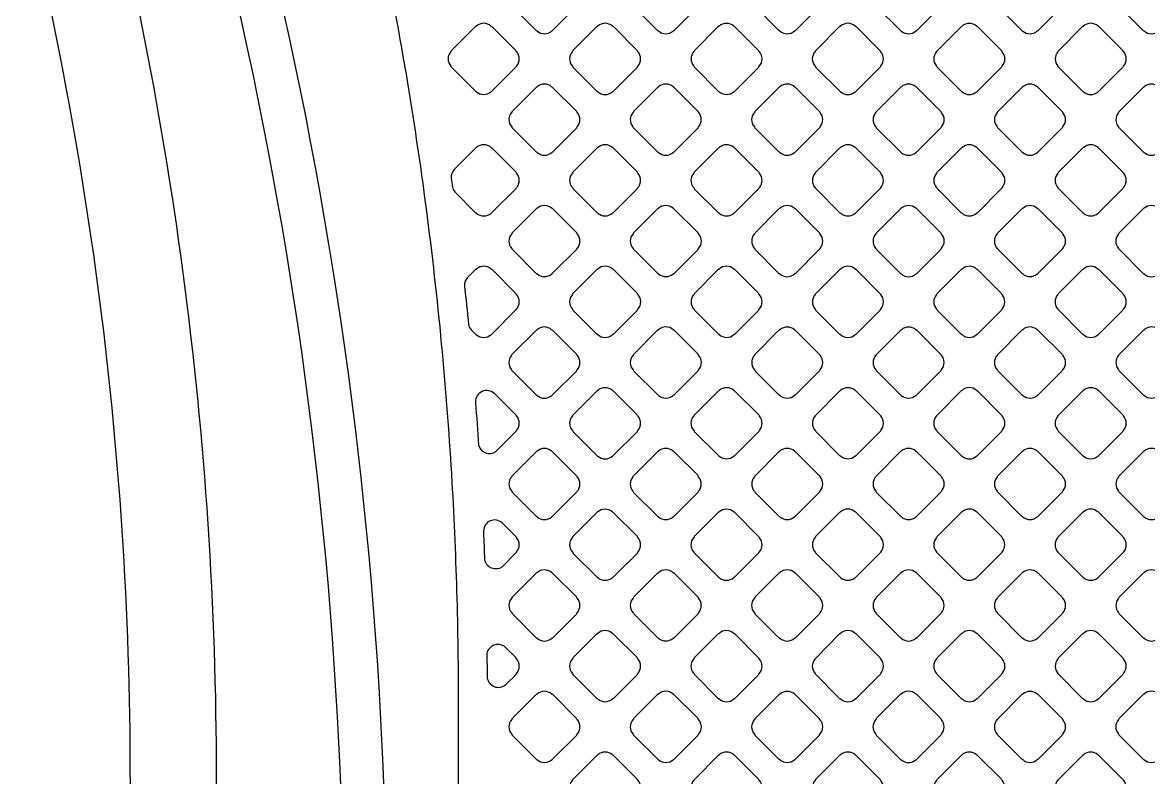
# Model space of a CAD drawing. Extents: x 3811 to 4077, y -444 to -307.
# Drawn here: x 4003.385 to 4005.384, y -389.148 to -387.808 of the extents above; entities that cross this region are included whole.
import ezdxf

# ---------------------------------------------------------------- set-up
doc = ezdxf.new("R2010")
doc.units = 0
doc.layers.add('gbr-dxf', color=7, linetype='Continuous')

msp = doc.modelspace()

# ---------------------------------------------------------------- linework, layer by layer
at = {"layer": 'gbr-dxf', "linetype": 'Continuous'}
for points in [[(4001.8473, -384.0947, -0.195845), (4004.0322, -389.4549, -0.014149), (4004.0323, -389.4568), (4004.0323, -391.139, -0.025288), (4004.0322, -391.1427, 0.157439), (4004.4405, -392.4026, 0.219385), (4004.626, -392.4882, -0.014355), (4004.628, -392.4882, -0.010806), (4004.6366, -392.488, -0.414223), (4004.8398, -392.6912, -0.414223), (4004.6366, -392.8944, -0.414223), (4004.4334, -392.6912, -0.043561), (4004.4364, -392.6561, -0.012185), (4004.4367, -392.6545, 0.044234), (4004.4407, -392.6116, -0.010298), (4004.4407, -392.6104, 0.140494), (4004.4036, -392.4811, -0.004442), (4004.3804, -392.4497), (4004.3802, -392.4494, -0.158008), (4003.956, -391.1404, -0.014071), (4003.9561, -391.1385), (4003.9561, -389.4588, -0.014135), (4003.956, -389.4568, 0.196009), (4001.7909, -384.146, -0.019381)], [(4001.604, -384.2353, -0.122231), (4003.4928, -387.3711, -0.016533), (4003.4942, -387.3757, -0.065936), (4003.7292, -389.1449, -0.007748), (4003.7293, -389.1469), (4003.7293, -394.0994, -0.009724), (4003.7292, -394.1021, 0.160485), (4003.948, -394.7611, 0.174527), (4004.1507, -394.8516, -0.014827), (4004.1551, -394.852, -0.386382), (4004.3388, -395.0543, -0.414223), (4004.1356, -395.2575, -0.395614), (4003.9328, -395.0673, 0.115459), (4003.8849, -394.9258, -0.01735), (4003.83, -394.8578), (4003.8299, -394.8576, -0.1621), (4003.5768, -394.1015, -0.007849), (4003.5768, -394.0995, -0.011836), (4003.5769, -394.0961), (4003.5769, -389.1489, -0.007677), (4003.5768, -389.1469, 0.065927), (4003.3476, -387.4176, 0.12221), (4001.4979, -384.3448, -0.008815)], [(4004.1595, -389.2533), (4004.1595, -389.0142, -0.013354), (4004.1595, -389.0131, -0.02048), (4004.1595, -389.0112, 0.015383), (4004.1467, -388.5977, -0.02809), (4004.1465, -388.595, 0.008636), (4004.1281, -388.3636), (4004.1281, -388.363, 0.017931), (4004.0643, -387.8851, -0.02206), (4004.0639, -387.883, 0.013535), (4003.9931, -387.526)]]:
    msp.add_lwpolyline(points, format="xyb", dxfattribs=at)
for points in [[(4004.2537, -387.7778, -0.104392), (4004.2547, -387.7796), (4004.2972, -387.822, -0.100151), (4004.2989, -387.8231, 0.37981), (4004.3249, -387.8231, -0.095956), (4004.3265, -387.8221), (4004.3691, -387.7795, -0.096332), (4004.3701, -387.7778, 0.379511), (4004.3701, -387.7519, -0.092052), (4004.3692, -387.7503), (4004.3264, -387.7076, -0.095759), (4004.3248, -387.7066, 0.379206), (4004.2989, -387.7066, -0.096458), (4004.2972, -387.7076), (4004.2547, -387.7501, -0.096627), (4004.2537, -387.7518, 0.379731)], [(4004.4693, -387.7519, 0.37915), (4004.4693, -387.7778, -0.103926), (4004.4703, -387.7796), (4004.5128, -387.8221, -0.099605), (4004.5145, -387.8231, 0.378307), (4004.5404, -387.8231, -0.095383), (4004.5421, -387.8221), (4004.5846, -387.7795, -0.095895), (4004.5856, -387.7779, 0.378971), (4004.5856, -387.752, -0.107954), (4004.5846, -387.7501), (4004.5421, -387.7076, -0.096212), (4004.5404, -387.7067, 0.379456), (4004.5145, -387.7066, -0.096614), (4004.5128, -387.7076), (4004.4702, -387.7502, -0.096539)], [(4004.6847, -387.752, 0.379062), (4004.6847, -387.7779, -0.083636), (4004.6856, -387.7793), (4004.7284, -387.8221, -0.096558), (4004.73, -387.823, 0.379639), (4004.756, -387.823, -0.095956), (4004.7576, -387.8221), (4004.8002, -387.7795, -0.096332), (4004.8012, -387.7778, 0.379511), (4004.8012, -387.7519, -0.096462), (4004.8002, -387.7502), (4004.7577, -387.7077, -0.100694), (4004.7559, -387.7067, 0.378441), (4004.73, -387.7067, -0.095383), (4004.7284, -387.7076), (4004.6857, -387.7503, -0.095895)], [(4004.9002, -387.7519, 0.378406), (4004.9003, -387.7778, -0.09148), (4004.9012, -387.7794), (4004.9441, -387.8223, -0.087057), (4004.9456, -387.8232, 0.379163), (4004.9715, -387.8231, -0.095956), (4004.9731, -387.8222), (4005.0158, -387.7795, -0.096332), (4005.0167, -387.7779, 0.379308), (4005.0168, -387.7519, -0.087881), (4005.0159, -387.7505), (4004.973, -387.7076, -0.092456), (4004.9714, -387.7067, 0.379083), (4004.9455, -387.7067, -0.09601), (4004.9439, -387.7076), (4004.9012, -387.7503, -0.096099)], [(4005.1159, -387.7779, -0.103582), (4005.1169, -387.7797), (4005.1594, -387.8222, -0.100217), (4005.1611, -387.8232, 0.378417), (4005.187, -387.8231, -0.096261), (4005.1887, -387.8222), (4005.2314, -387.7795, -0.095394), (4005.2323, -387.7779, 0.379029), (4005.2323, -387.7519, -0.092418), (4005.2313, -387.7503), (4005.1887, -387.7077, -0.096857), (4005.1871, -387.7067, 0.379731), (4005.1611, -387.7067, -0.096458), (4005.1594, -387.7077), (4005.1169, -387.7503, -0.096627), (4005.1159, -387.7519, 0.379471)], [(4005.3314, -387.752, 0.378563), (4005.3314, -387.7779, -0.099971), (4005.3324, -387.7796), (4005.375, -387.8221, -0.096328), (4005.3766, -387.8231, 0.379422), (4005.4026, -387.8231, -0.096625), (4005.4042, -387.8221), (4005.4468, -387.7795, -0.096111), (4005.4478, -387.7779, 0.37975), (4005.4478, -387.7519, -0.096766), (4005.4468, -387.7503), (4005.4043, -387.7077, -0.10077), (4005.4026, -387.7067, 0.379005), (4005.3766, -387.7067, -0.096507), (4005.375, -387.7077), (4005.3324, -387.7503, -0.096206)], [(4004.1459, -387.8855, -0.091581), (4004.1469, -387.8871), (4004.1897, -387.9299, -0.086954), (4004.1912, -387.9308, 0.379169), (4004.2171, -387.9308, -0.095956), (4004.2188, -387.9298), (4004.2614, -387.8872, -0.096332), (4004.2624, -387.8856, 0.37981), (4004.2624, -387.8596, -0.087784), (4004.2615, -387.8581), (4004.2186, -387.8153, -0.092233), (4004.2171, -387.8144, 0.379731), (4004.1911, -387.8144, -0.096458), (4004.1895, -387.8154), (4004.1469, -387.8579, -0.096627), (4004.1459, -387.8595, 0.379523)], [(4004.3615, -387.8596, 0.379249), (4004.3615, -387.8856, -0.104392), (4004.3625, -387.8874), (4004.405, -387.9299, -0.09979), (4004.4067, -387.9309, 0.37896), (4004.4327, -387.9309, -0.094875), (4004.4343, -387.9299), (4004.477, -387.8872, -0.095895), (4004.4779, -387.8856, 0.378599), (4004.4779, -387.8597, -0.091842), (4004.477, -387.8581), (4004.4343, -387.8154, -0.096405), (4004.4326, -387.8144, 0.378884), (4004.4067, -387.8144, -0.096614), (4004.4051, -387.8154), (4004.3625, -387.858, -0.096195)], [(4004.5771, -387.8855, -0.107409), (4004.5781, -387.8874), (4004.6205, -387.9298, -0.103473), (4004.6223, -387.9308, 0.378847), (4004.6482, -387.9308, -0.096117), (4004.6498, -387.9298), (4004.6924, -387.8872, -0.095895), (4004.6934, -387.8856, 0.379201), (4004.6934, -387.8597, -0.104392), (4004.6923, -387.8579), (4004.65, -387.8156, -0.107961), (4004.6482, -387.8145, 0.378966), (4004.6222, -387.8145, -0.096238), (4004.6206, -387.8154), (4004.5781, -387.858, -0.096195), (4004.5771, -387.8596, 0.378648)], [(4004.7925, -387.8597, 0.379249), (4004.7925, -387.8857, -0.083328), (4004.7934, -387.8871), (4004.8362, -387.9299, -0.096332), (4004.8378, -387.9309, 0.379423), (4004.8638, -387.9309, -0.095866), (4004.8654, -387.9299), (4004.908, -387.8873, -0.096099), (4004.909, -387.8856, 0.378309), (4004.909, -387.8597, -0.096618), (4004.908, -387.8581), (4004.8654, -387.8154, -0.09997), (4004.8637, -387.8144, 0.378901), (4004.8377, -387.8144, -0.096614), (4004.8361, -387.8154), (4004.7934, -387.8581, -0.096195)], [(4005.0081, -387.8856, -0.095378), (4005.0091, -387.8873), (4005.0518, -387.93, -0.091498), (4005.0533, -387.9309, 0.379038), (4005.0792, -387.9309, -0.095778), (4005.0809, -387.9299), (4005.1235, -387.8873, -0.095394), (4005.1245, -387.8857, 0.379029), (4005.1244, -387.8598, -0.100585), (4005.1234, -387.858), (4005.0808, -387.8154, -0.088202), (4005.0793, -387.8145, 0.379762), (4005.0533, -387.8145, -0.096225), (4005.0517, -387.8155), (4005.0091, -387.8581, -0.096527), (4005.0081, -387.8597, 0.378885)], [(4005.2236, -387.8598, 0.378755), (4005.2236, -387.8857, -0.092162), (4005.2245, -387.8873), (4005.2671, -387.9298, -0.103923), (4005.2689, -387.9309, 0.379201), (4005.2948, -387.9309, -0.096625), (4005.2965, -387.9299), (4005.3391, -387.8873, -0.096111), (4005.3401, -387.8856, 0.379451), (4005.3401, -387.8597, -0.087916), (4005.3392, -387.8582), (4005.2964, -387.8154, -0.091508), (4005.2948, -387.8144, 0.378391), (4005.2689, -387.8144, -0.096462), (4005.2673, -387.8154), (4005.2245, -387.8582, -0.096301)], [(4004.2538, -387.9933, -0.09966), (4004.2548, -387.995), (4004.2974, -388.0376, -0.096036), (4004.2991, -388.0386, 0.378436), (4004.325, -388.0386, -0.095424), (4004.3266, -388.0376), (4004.3692, -387.995, -0.095796), (4004.3701, -387.9934, 0.378516), (4004.3702, -387.9675, -0.095883), (4004.3692, -387.9659), (4004.3265, -387.9232, -0.099849), (4004.3248, -387.9222, 0.379415), (4004.2989, -387.9222, -0.096766), (4004.2972, -387.9232), (4004.2548, -387.9657, -0.096527), (4004.2538, -387.9673, 0.378789)], [(4004.4692, -387.9934, -0.100003), (4004.4702, -387.9951), (4004.5128, -388.0376, -0.096539), (4004.5144, -388.0386, 0.379033), (4004.5404, -388.0386, -0.09601), (4004.542, -388.0376), (4004.5847, -387.995, -0.095997), (4004.5856, -387.9933, 0.378309), (4004.5856, -387.9674, -0.09601), (4004.5847, -387.9658), (4004.5419, -387.923, -0.082256), (4004.5405, -387.9221, 0.378398), (4004.5146, -387.9221, -0.095883), (4004.5129, -387.9231), (4004.4702, -387.9658, -0.095895), (4004.4693, -387.9675, 0.378576)], [(4004.6847, -387.9675, 0.378406), (4004.6847, -387.9934, -0.095383), (4004.6857, -387.995), (4004.7283, -388.0376, -0.107104), (4004.7301, -388.0386, 0.37857), (4004.756, -388.0386, -0.09601), (4004.7577, -388.0376), (4004.8002, -387.9951, -0.096328), (4004.8012, -387.9934, 0.379422), (4004.8012, -387.9675, -0.10047), (4004.8002, -387.9657), (4004.7577, -387.9233, -0.10399), (4004.7559, -387.9222, 0.379471), (4004.73, -387.9222, -0.09601), (4004.7283, -387.9232), (4004.6857, -387.9658, -0.096099)], [(4004.9003, -387.9934, -0.087715), (4004.9012, -387.9949), (4004.9441, -388.0378, -0.083373), (4004.9455, -388.0387, 0.378417), (4004.9714, -388.0387, -0.096261), (4004.9731, -388.0377), (4005.0158, -387.995, -0.095602), (4005.0168, -387.9934, 0.37874), (4005.0168, -387.9675, -0.092682), (4005.0158, -387.9659), (4004.9732, -387.9232, -0.09682), (4004.9715, -387.9222, 0.379206), (4004.9456, -387.9222, -0.096458), (4004.9439, -387.9232), (4004.9013, -387.9658, -0.096423), (4004.9003, -387.9675, 0.379471)], [(4005.3314, -387.9935, -0.096625), (4005.3323, -387.9951), (4005.3749, -388.0377, -0.092233), (4005.3765, -388.0386, 0.37981), (4005.4024, -388.0386, -0.095956), (4005.4041, -388.0376), (4005.4468, -387.9949, -0.096332), (4005.4478, -387.9933, 0.37981), (4005.4478, -387.9673, -0.083317), (4005.4469, -387.9659), (4005.4041, -387.9231, -0.088202), (4005.4026, -387.9222, 0.379731), (4005.3767, -387.9222, -0.096458), (4005.375, -387.9232), (4005.3323, -387.9658, -0.096627), (4005.3314, -387.9675, 0.379731)], [(4005.1158, -387.9934, -0.087155), (4005.1167, -387.9949), (4005.1594, -388.0376, -0.099284), (4005.1611, -388.0386, 0.379169), (4005.1871, -388.0386, -0.095956), (4005.1887, -388.0376), (4005.2313, -387.9951, -0.096111), (4005.2322, -387.9934, 0.37975), (4005.2322, -387.9675, -0.09253), (4005.2313, -387.9659), (4005.1886, -387.9233, -0.096527), (4005.187, -387.9223, 0.379029), (4005.1611, -387.9223, -0.096117), (4005.1594, -387.9232), (4005.1168, -387.9659, -0.095895), (4005.1158, -387.9675, 0.378777)], [(4004.1464, -388.0844, -0.000729), (4004.1485, -388.0996, 0.13004), (4004.153, -388.1088), (4004.1897, -388.1455, -0.092398), (4004.1912, -388.1464, 0.37916), (4004.2172, -388.1464, -0.095612), (4004.2188, -388.1454), (4004.2615, -388.1028, -0.095759), (4004.2624, -388.1011, 0.378598), (4004.2625, -388.0752, -0.100188), (4004.2615, -388.0735), (4004.2189, -388.0309, -0.104123), (4004.2171, -388.0299, 0.379206), (4004.1912, -388.0299, -0.096458), (4004.1895, -388.0309), (4004.1517, -388.0688, 0.216117)], [(4004.3616, -388.1011, -0.100093), (4004.3626, -388.1028), (4004.4051, -388.1453, -0.095997), (4004.4068, -388.1463, 0.37857), (4004.4327, -388.1463, -0.09601), (4004.4343, -388.1453), (4004.4769, -388.1028, -0.096092), (4004.4778, -388.1011, 0.379351), (4004.4778, -388.0752, -0.096225), (4004.4769, -388.0735), (4004.4344, -388.031, -0.100401), (4004.4326, -388.03, 0.379088), (4004.4067, -388.03, -0.096367), (4004.4051, -388.031), (4004.3626, -388.0735, -0.096195), (4004.3616, -388.0752, 0.378799)], [(4004.577, -388.0752, 0.378939), (4004.577, -388.1011, -0.103999), (4004.578, -388.1029), (4004.6206, -388.1454, -0.100215), (4004.6223, -388.1464, 0.379201), (4004.6482, -388.1464, -0.095956), (4004.6499, -388.1454), (4004.6925, -388.1028, -0.096332), (4004.6935, -388.1012, 0.379511), (4004.6935, -388.0752, -0.092052), (4004.6925, -388.0737), (4004.6498, -388.0309, -0.096405), (4004.6481, -388.0299, 0.378884), (4004.6222, -388.03, -0.096614), (4004.6206, -388.0309), (4004.578, -388.0735, -0.096539)], [(4004.7926, -388.1012, -0.095649), (4004.7935, -388.1028), (4004.836, -388.1453, -0.107649), (4004.8379, -388.1464, 0.378369), (4004.8638, -388.1464, -0.095528), (4004.8654, -388.1454), (4004.908, -388.1028, -0.095296), (4004.909, -388.1012, 0.37902), (4004.909, -388.0752, -0.100588), (4004.908, -388.0735), (4004.8655, -388.0311, -0.104063), (4004.8637, -388.03, 0.379778), (4004.8378, -388.03, -0.096723), (4004.8361, -388.031), (4004.7936, -388.0736, -0.096857), (4004.7926, -388.0752, 0.379523)], [(4005.0081, -388.0753, 0.378563), (4005.0081, -388.1012, -0.092061), (4005.009, -388.1027), (4005.0518, -388.1455, -0.087865), (4005.0533, -388.1464, 0.379035), (4005.0792, -388.1464, -0.095778), (4005.0809, -388.1455), (4005.1235, -388.1028, -0.095997), (4005.1245, -388.1012, 0.378309), (4005.1245, -388.0753, -0.104507), (4005.1234, -388.0735), (4005.0809, -388.0309, -0.09273), (4005.0793, -388.03, 0.378995), (4005.0534, -388.03, -0.095968), (4005.0517, -388.0309), (4005.009, -388.0736, -0.096206)], [(4005.2235, -388.0753, 0.378406), (4005.2236, -388.1012, -0.087248), (4005.2245, -388.1027), (4005.2671, -388.1453, -0.099284), (4005.2688, -388.1463, 0.379163), (4005.2948, -388.1463, -0.096625), (4005.2964, -388.1453), (4005.339, -388.1028, -0.096111), (4005.3399, -388.1011, 0.379308), (4005.34, -388.0752, -0.092315), (4005.339, -388.0736), (4005.2964, -388.031, -0.096527), (4005.2948, -388.03, 0.379083), (4005.2688, -388.03, -0.09601), (4005.2672, -388.031), (4005.2245, -388.0737, -0.096099)], [(4004.2538, -388.2089, -0.096238), (4004.2547, -388.2105), (4004.2974, -388.2532, -0.09197), (4004.2989, -388.2541, 0.379276), (4004.3249, -388.2541, -0.096225), (4004.3265, -388.2531), (4004.3692, -388.2105, -0.096092), (4004.3701, -388.2088, 0.378825), (4004.3702, -388.1829, -0.100093), (4004.3692, -388.1812), (4004.3267, -388.1388, -0.103849), (4004.3249, -388.1377, 0.378441), (4004.299, -388.1377, -0.095781), (4004.2974, -388.1387), (4004.2548, -388.1813, -0.095895), (4004.2538, -388.183, 0.378576)], [(4004.4693, -388.2088, -0.095756), (4004.4703, -388.2105), (4004.513, -388.2532, -0.091416), (4004.5146, -388.2542, 0.378847), (4004.5405, -388.2541, -0.096117), (4004.5421, -388.2532), (4004.5847, -388.2106, -0.095796), (4004.5857, -388.209, 0.378779), (4004.5857, -388.1831, -0.099971), (4004.5847, -388.1813), (4004.5419, -388.1386, -0.087865), (4004.5404, -388.1377, 0.37947), (4004.5145, -388.1377, -0.096723), (4004.5128, -388.1387), (4004.4703, -388.1812, -0.096627), (4004.4693, -388.1829, 0.379523)], [(4004.6848, -388.2089, -0.103582), (4004.6859, -388.2107), (4004.7283, -388.2532, -0.100217), (4004.73, -388.2542, 0.378417), (4004.7559, -388.2542, -0.096261), (4004.7576, -388.2532), (4004.8002, -388.2105, -0.095602), (4004.8012, -388.2089, 0.37874), (4004.8012, -388.183, -0.091942), (4004.8003, -388.1814), (4004.7576, -388.1387, -0.096405), (4004.756, -388.1378, 0.379206), (4004.73, -388.1378, -0.096458), (4004.7284, -388.1388), (4004.6858, -388.1813, -0.096627), (4004.6849, -388.183, 0.379471)], [(4004.9003, -388.2089, -0.099313), (4004.9013, -388.2106), (4004.9439, -388.2532, -0.0952), (4004.9456, -388.2542, 0.379169), (4004.9715, -388.2542, -0.095956), (4004.9731, -388.2532), (4005.0158, -388.2106, -0.096111), (4005.0167, -388.2089, 0.379451), (4005.0168, -388.183, -0.096259), (4005.0158, -388.1813), (4004.9732, -388.1387, -0.100215), (4004.9715, -388.1377, 0.378424), (4004.9456, -388.1377, -0.096025), (4004.9439, -388.1387), (4004.9013, -388.1813, -0.095895), (4004.9003, -388.183, 0.378777)], [(4005.1158, -388.209, -0.083317), (4005.1167, -388.2104), (4005.1594, -388.2531, -0.096111), (4005.161, -388.2541, 0.37981), (4005.187, -388.2541, -0.095956), (4005.1886, -388.2531), (4005.2312, -388.2105, -0.096332), (4005.2322, -388.2089, 0.379511), (4005.2322, -388.1829, -0.096949), (4005.2312, -388.1813), (4005.1887, -388.1388, -0.100721), (4005.187, -388.1378, 0.379206), (4005.1611, -388.1378, -0.096458), (4005.1594, -388.1388), (4005.1168, -388.1814, -0.096627), (4005.1158, -388.183, 0.379731)], [(4005.3313, -388.2089, -0.091685), (4005.3322, -388.2104), (4005.3751, -388.2533, -0.086836), (4005.3766, -388.2542, 0.379169), (4005.4025, -388.2542, -0.095956), (4005.4042, -388.2532), (4005.4468, -388.2106, -0.096332), (4005.4478, -388.2089, 0.37981), (4005.4478, -388.183, -0.088442), (4005.4469, -388.1815), (4005.4041, -388.1387, -0.092898), (4005.4025, -388.1377, 0.379731), (4005.3765, -388.1377, -0.096458), (4005.3749, -388.1387), (4005.3323, -388.1813, -0.096627), (4005.3313, -388.1829, 0.379523)], [(4004.17, -388.2749, -0.002601), (4004.1772, -388.3441, 0.139145), (4004.1822, -388.3538), (4004.1822, -388.3538), (4004.1894, -388.361, -0.096527), (4004.1911, -388.362, 0.378732), (4004.217, -388.362, -0.095528), (4004.2186, -388.361), (4004.2614, -388.3182, -0.095602), (4004.2624, -388.3166, 0.37904), (4004.2624, -388.2907, -0.095866), (4004.2614, -388.289), (4004.2189, -388.2465, -0.100318), (4004.2172, -388.2455, 0.378532), (4004.1913, -388.2455, -0.095778), (4004.1896, -388.2465), (4004.1754, -388.2607), (4004.1754, -388.2607, 0.196292)], [(4004.3615, -388.3166, -0.096625), (4004.3625, -388.3183), (4004.4052, -388.361, -0.092072), (4004.4068, -388.3619, 0.379451), (4004.4327, -388.3619, -0.096117), (4004.4343, -388.361), (4004.477, -388.3183, -0.095895), (4004.478, -388.3167, 0.379058), (4004.478, -388.2907, -0.100514), (4004.4769, -388.289), (4004.4344, -388.2465, -0.103421), (4004.4326, -388.2454, 0.379211), (4004.4067, -388.2455, -0.096458), (4004.405, -388.2465), (4004.3625, -388.289, -0.096627), (4004.3615, -388.2907, 0.379731)], [(4004.5771, -388.3166, -0.099825), (4004.5781, -388.3183), (4004.6207, -388.3609, -0.096227), (4004.6223, -388.3618, 0.37899), (4004.6482, -388.3619, -0.095866), (4004.6499, -388.3609), (4004.6925, -388.3183, -0.096036), (4004.6934, -388.3167, 0.379029), (4004.6934, -388.2907, -0.096625), (4004.6924, -388.2891), (4004.6499, -388.2466, -0.100151), (4004.6482, -388.2456, 0.379731), (4004.6222, -388.2456, -0.096458), (4004.6206, -388.2466), (4004.5781, -388.289, -0.096627), (4004.5771, -388.2907, 0.379523)], [(4004.7925, -388.2908, 0.378755), (4004.7925, -388.3167, -0.092162), (4004.7934, -388.3183), (4004.8361, -388.3609, -0.103673), (4004.8378, -388.3619, 0.378867), (4004.8638, -388.3619, -0.096117), (4004.8654, -388.3609), (4004.9081, -388.3183, -0.095997), (4004.909, -388.3166, 0.378309), (4004.909, -388.2907, -0.087881), (4004.9081, -388.2893), (4004.8653, -388.2465, -0.092289), (4004.8637, -388.2455, 0.378995), (4004.8378, -388.2455, -0.095968), (4004.8362, -388.2465), (4004.7935, -388.2892, -0.095987)], [(4005.0081, -388.2908, 0.378406), (4005.0081, -388.3167, -0.103595), (4005.0091, -388.3184), (4005.0516, -388.3609, -0.099246), (4005.0533, -388.3619, 0.378841), (4005.0792, -388.3619, -0.096117), (4005.0808, -388.3609), (4005.1234, -388.3183, -0.095895), (4005.1244, -388.3167, 0.379201), (4005.1244, -388.2907, -0.108153), (4005.1233, -388.2889), (4005.0809, -388.2465, -0.096111), (4005.0793, -388.2455, 0.379471), (4005.0534, -388.2455, -0.09601), (4005.0517, -388.2465), (4005.0091, -388.2891, -0.096099)], [(4005.2235, -388.2908, 0.379249), (4005.2235, -388.3167, -0.083317), (4005.2244, -388.3181), (4005.2672, -388.3609, -0.096111), (4005.2689, -388.3619, 0.37975), (4005.2948, -388.3619, -0.096265), (4005.2965, -388.3609), (4005.339, -388.3183, -0.096092), (4005.34, -388.3167, 0.378825), (4005.34, -388.2908, -0.096707), (4005.3391, -388.2891), (4005.2964, -388.2465, -0.100721), (4005.2947, -388.2455, 0.378884), (4005.2688, -388.2455, -0.096614), (4005.2671, -388.2465), (4005.2245, -388.2891, -0.096195)], [(4004.2537, -388.4244, -0.107964), (4004.2547, -388.4263), (4004.2972, -388.4687, -0.103923), (4004.299, -388.4698, 0.378747), (4004.3249, -388.4698, -0.09601), (4004.3265, -388.4688), (4004.3692, -388.4261, -0.096227), (4004.3702, -388.4245, 0.379422), (4004.3701, -388.3985, -0.10451), (4004.3691, -388.3967), (4004.3267, -388.3543, -0.107961), (4004.3248, -388.3533, 0.379731), (4004.2989, -388.3533, -0.096458), (4004.2972, -388.3543), (4004.2547, -388.3968, -0.096627), (4004.2537, -388.3985, 0.3795)], [(4004.4693, -388.3985, 0.37891), (4004.4693, -388.4245, -0.092061), (4004.4702, -388.426), (4004.513, -388.4688, -0.088103), (4004.5145, -388.4697, 0.378417), (4004.5404, -388.4697, -0.096261), (4004.542, -388.4687), (4004.5847, -388.4261, -0.095935), (4004.5857, -388.4244, 0.3788), (4004.5857, -388.3985, -0.10407), (4004.5846, -388.3967), (4004.5421, -388.3541, -0.091631), (4004.5405, -388.3532, 0.378901), (4004.5146, -388.3532, -0.096614), (4004.5129, -388.3542), (4004.4703, -388.3969, -0.095895)], [(4004.6848, -388.4244, -0.087248), (4004.6857, -388.4259), (4004.7284, -388.4686, -0.099246), (4004.7301, -388.4696, 0.379169), (4004.7561, -388.4696, -0.096625), (4004.7577, -388.4686), (4004.8002, -388.4261, -0.096332), (4004.8012, -388.4245, 0.37975), (4004.8012, -388.3985, -0.092139), (4004.8003, -388.3969), (4004.7576, -388.3543, -0.096328), (4004.7559, -388.3533, 0.379029), (4004.73, -388.3533, -0.09601), (4004.7284, -388.3542), (4004.6857, -388.3969, -0.095991), (4004.6848, -388.3985, 0.378777)], [(4004.9003, -388.4245, -0.096625), (4004.9013, -388.4261), (4004.9439, -388.4687, -0.092233), (4004.9454, -388.4697, 0.37981), (4004.9714, -388.4697, -0.095956), (4004.973, -388.4687), (4005.0157, -388.426, -0.096332), (4005.0167, -388.4244, 0.379511), (4005.0167, -388.3984, -0.083569), (4005.0158, -388.397), (4004.973, -388.3542, -0.088007), (4004.9715, -388.3533, 0.379206), (4004.9456, -388.3533, -0.096458), (4004.9439, -388.3543), (4004.9013, -388.3969, -0.096627), (4004.9003, -388.3985, 0.379731)], [(4005.1157, -388.3985, 0.378406), (4005.1157, -388.4244, -0.095383), (4005.1167, -388.426), (4005.1593, -388.4686, -0.107166), (4005.1611, -388.4697, 0.378841), (4005.1871, -388.4696, -0.096117), (4005.1887, -388.4687), (4005.2313, -388.4261, -0.095895), (4005.2323, -388.4244, 0.379201), (4005.2322, -388.3985, -0.10047), (4005.2312, -388.3968), (4005.1887, -388.3543, -0.10399), (4005.1869, -388.3533, 0.379471), (4005.161, -388.3532, -0.09601), (4005.1594, -388.3542), (4005.1167, -388.3969, -0.096099)], [(4005.3314, -388.4245, -0.092348), (4005.3323, -388.426), (4005.375, -388.4687, -0.088202), (4005.3765, -388.4696, 0.37981), (4005.4025, -388.4696, -0.095956), (4005.4041, -388.4687), (4005.4467, -388.4261, -0.096332), (4005.4476, -388.4245, 0.379511), (4005.4477, -388.3985, -0.104371), (4005.4466, -388.3967), (4005.4041, -388.3542, -0.092228), (4005.4026, -388.3532, 0.379206), (4005.3766, -388.3533, -0.096458), (4005.375, -388.3543), (4005.3324, -388.3969, -0.096627), (4005.3314, -388.3985, 0.379731)], [(4004.3615, -388.5063, 0.37891), (4004.3615, -388.5323, -0.107311), (4004.3625, -388.5341), (4004.4049, -388.5765, -0.104102), (4004.4067, -388.5775, 0.378417), (4004.4326, -388.5775, -0.096261), (4004.4342, -388.5765), (4004.4769, -388.5338, -0.096036), (4004.4779, -388.5322, 0.378707), (4004.4779, -388.5063, -0.104473), (4004.4768, -388.5045), (4004.4345, -388.4621, -0.10739), (4004.4326, -388.4611, 0.378939), (4004.4067, -388.4611, -0.096259), (4004.4051, -388.4621), (4004.3625, -388.5047, -0.096227)], [(4004.577, -388.5062, 0.378563), (4004.577, -388.5321, -0.09601), (4004.578, -388.5338), (4004.6207, -388.5765, -0.092398), (4004.6223, -388.5774, 0.379191), (4004.6482, -388.5774, -0.096117), (4004.6499, -388.5765), (4004.6925, -388.5338, -0.095895), (4004.6935, -388.5322, 0.378934), (4004.6935, -388.5063, -0.099971), (4004.6925, -388.5045), (4004.65, -388.4621, -0.104191), (4004.6482, -388.461, 0.379039), (4004.6223, -388.461, -0.096507), (4004.6206, -388.462), (4004.578, -388.5046, -0.096206)], [(4004.7925, -388.5063, 0.378406), (4004.7925, -388.5322, -0.087852), (4004.7935, -388.5337), (4004.8361, -388.5763, -0.099645), (4004.8378, -388.5773, 0.379163), (4004.8638, -388.5773, -0.096475), (4004.8654, -388.5763), (4004.9079, -388.5338, -0.096627), (4004.9089, -388.5322, 0.379308), (4004.9089, -388.5062, -0.092052), (4004.908, -388.5047), (4004.8654, -388.462, -0.096328), (4004.8637, -388.4611, 0.379083), (4004.8378, -388.4611, -0.095862), (4004.8361, -388.462), (4004.7935, -388.5047, -0.096197)], [(4005.008, -388.5062, 0.378939), (4005.008, -388.5321, -0.100082), (4005.009, -388.5339), (4005.0517, -388.5765, -0.095796), (4005.0533, -388.5775, 0.37889), (4005.0792, -388.5775, -0.096117), (4005.0809, -388.5765), (4005.1235, -388.5339, -0.095895), (4005.1245, -388.5322, 0.379058), (4005.1245, -388.5063, -0.096814), (4005.1235, -388.5046), (4005.0806, -388.4618, -0.082941), (4005.0792, -388.4609, 0.378901), (4005.0533, -388.4609, -0.096614), (4005.0517, -388.4619), (4005.009, -388.5046, -0.096539)], [(4005.2236, -388.5323, -0.095506), (4005.2245, -388.5339), (4005.267, -388.5763, -0.106754), (4005.2688, -388.5774, 0.379169), (4005.2948, -388.5773, -0.095956), (4005.2964, -388.5764), (4005.339, -388.5338, -0.096332), (4005.3399, -388.5322, 0.37981), (4005.3399, -388.5062, -0.10047), (4005.3389, -388.5045), (4005.2966, -388.4621, -0.10399), (4005.2948, -388.4611, 0.379731), (4005.2688, -388.4611, -0.096458), (4005.2672, -388.4621), (4005.2246, -388.5046, -0.096627), (4005.2236, -388.5063, 0.379523)], [(4004.1895, -388.4822, -0.002838), (4004.195, -388.558, 0.505692), (4004.2259, -388.5694), (4004.2614, -388.5339, -0.095916), (4004.2624, -388.5323, 0.379639), (4004.2624, -388.5063, -0.083317), (4004.2615, -388.5049), (4004.2231, -388.4665, -0.021133), (4004.2227, -388.4662, 0.652816), (4004.1895, -388.4814, -0.029358)], [(4004.2538, -388.6399, -0.103582), (4004.2548, -388.6417), (4004.2973, -388.6842, -0.100114), (4004.299, -388.6852, 0.378417), (4004.3249, -388.6852, -0.096261), (4004.3265, -388.6842), (4004.3691, -388.6416, -0.095394), (4004.3701, -388.64, 0.379029), (4004.37, -388.6141, -0.09253), (4004.3691, -388.6125), (4004.3265, -388.5699, -0.096423), (4004.3248, -388.5689, 0.379731), (4004.2989, -388.5689, -0.096458), (4004.2972, -388.5699), (4004.2548, -388.6123, -0.096627), (4004.2538, -388.614, 0.379471)], [(4004.4692, -388.6141, 0.378755), (4004.4692, -388.64, -0.103999), (4004.4702, -388.6418), (4004.5127, -388.6843, -0.100073), (4004.5144, -388.6853, 0.379201), (4004.5404, -388.6853, -0.096625), (4004.542, -388.6843), (4004.5847, -388.6417, -0.096111), (4004.5856, -388.64, 0.379451), (4004.5856, -388.6141, -0.1082), (4004.5846, -388.6122), (4004.5421, -388.5697, -0.095997), (4004.5404, -388.5687, 0.378391), (4004.5145, -388.5687, -0.096462), (4004.5129, -388.5697), (4004.4701, -388.6124, -0.096301)], [(4004.6848, -388.64, -0.083317), (4004.6857, -388.6414), (4004.7283, -388.6841, -0.096111), (4004.73, -388.6851, 0.37981), (4004.756, -388.6851, -0.095956), (4004.7576, -388.6841), (4004.8002, -388.6415, -0.096332), (4004.8012, -388.6399, 0.379511), (4004.8012, -388.6139, -0.096259), (4004.8002, -388.6123), (4004.7577, -388.5698, -0.09997), (4004.756, -388.5688, 0.379206), (4004.73, -388.5688, -0.096458), (4004.7284, -388.5698), (4004.6858, -388.6124, -0.096627), (4004.6848, -388.6141, 0.379731)], [(4004.9003, -388.6399, -0.09185), (4004.9012, -388.6415), (4004.9441, -388.6843, -0.087396), (4004.9456, -388.6852, 0.378608), (4004.9715, -388.6852, -0.095778), (4004.9731, -388.6843), (4005.0158, -388.6416, -0.095916), (4005.0168, -388.6399, 0.378952), (4005.0168, -388.614, -0.087715), (4005.0159, -388.6125), (4004.973, -388.5697, -0.092398), (4004.9714, -388.5687, 0.37947), (4004.9455, -388.5688, -0.096723), (4004.9438, -388.5697), (4004.9013, -388.6123, -0.096627), (4004.9003, -388.614, 0.379523)], [(4005.1158, -388.6141, 0.379249), (4005.1158, -388.64, -0.092348), (4005.1168, -388.6416), (4005.1592, -388.6841, -0.10399), (4005.161, -388.6851, 0.37975), (4005.187, -388.6851, -0.096265), (4005.1886, -388.6841), (4005.2312, -388.6415, -0.096092), (4005.2322, -388.6399, 0.378825), (4005.2322, -388.614, -0.087881), (4005.2313, -388.6125), (4005.1886, -388.5698, -0.092228), (4005.187, -388.5688, 0.378884), (4005.1611, -388.5688, -0.096614), (4005.1594, -388.5698), (4005.1168, -388.6124, -0.096195)], [(4005.3313, -388.6399, -0.099534), (4005.3323, -388.6416), (4005.3749, -388.6843, -0.0952), (4005.3766, -388.6853, 0.379169), (4005.4025, -388.6852, -0.095956), (4005.4042, -388.6843), (4005.4468, -388.6416, -0.096332), (4005.4478, -388.64, 0.37981), (4005.4478, -388.614, -0.096625), (4005.4468, -388.6124), (4005.4042, -388.5698, -0.100151), (4005.4025, -388.5688, 0.379731), (4005.3765, -388.5688, -0.096458), (4005.3749, -388.5697), (4005.3323, -388.6123, -0.096627), (4005.3313, -388.614, 0.379523)], [(4004.3615, -388.7217, 0.379211), (4004.3615, -388.7477, -0.104392), (4004.3626, -388.7495), (4004.405, -388.7919, -0.100151), (4004.4068, -388.793, 0.379308), (4004.4327, -388.793, -0.09601), (4004.4343, -388.792), (4004.4769, -388.7495, -0.096227), (4004.4779, -388.7478, 0.379035), (4004.4779, -388.7219, -0.092061), (4004.4769, -388.7203), (4004.4342, -388.6776, -0.096099), (4004.4325, -388.6766, 0.378406), (4004.4066, -388.6766, -0.095862), (4004.405, -388.6776), (4004.3625, -388.7201, -0.095997)], [(4004.577, -388.7478, -0.108153), (4004.5781, -388.7497), (4004.6203, -388.7919, -0.10399), (4004.6221, -388.793, 0.37981), (4004.6481, -388.793, -0.095956), (4004.6498, -388.792), (4004.6924, -388.7494, -0.096332), (4004.6934, -388.7477, 0.37981), (4004.6934, -388.7217, -0.104392), (4004.6923, -388.7199), (4004.6501, -388.6777, -0.107961), (4004.6482, -388.6766, 0.379731), (4004.6222, -388.6766, -0.096458), (4004.6206, -388.6776), (4004.578, -388.7202, -0.096627), (4004.577, -388.7218, 0.379731)], [(4004.7925, -388.7218, 0.379249), (4004.7925, -388.7477, -0.083317), (4004.7934, -388.7491), (4004.8362, -388.7919, -0.096111), (4004.8378, -388.7929, 0.37975), (4004.8638, -388.7929, -0.096265), (4004.8654, -388.792), (4004.908, -388.7493, -0.096092), (4004.909, -388.7477, 0.378825), (4004.909, -388.7218, -0.09601), (4004.908, -388.7201), (4004.8654, -388.6775, -0.09997), (4004.8637, -388.6765, 0.378884), (4004.8377, -388.6765, -0.096614), (4004.8361, -388.6775), (4004.7934, -388.7201, -0.096195)], [(4005.0081, -388.7477, -0.096265), (4005.0091, -388.7494), (4005.0517, -388.792, -0.091683), (4005.0533, -388.7929, 0.378608), (4005.0792, -388.7929, -0.095778), (4005.0808, -388.7919), (4005.1234, -388.7494, -0.095916), (4005.1244, -388.7477, 0.378952), (4005.1244, -388.7218, -0.099971), (4005.1234, -388.7201), (4005.0808, -388.6775, -0.088207), (4005.0793, -388.6765, 0.37947), (4005.0533, -388.6766, -0.096458), (4005.0517, -388.6775), (4005.0091, -388.7201, -0.096627), (4005.0081, -388.7218, 0.379523)], [(4005.2235, -388.7477, -0.092348), (4005.2245, -388.7493), (4005.2671, -388.7919, -0.104311), (4005.2689, -388.7929, 0.37975), (4005.2948, -388.7929, -0.09572), (4005.2965, -388.792), (4005.339, -388.7494, -0.096227), (4005.34, -388.7477, 0.378837), (4005.34, -388.7218, -0.087946), (4005.3391, -388.7203), (4005.2962, -388.6774, -0.091683), (4005.2947, -388.6765, 0.379211), (4005.2688, -388.6765, -0.096458), (4005.2671, -388.6775), (4005.2245, -388.7201, -0.096627), (4005.2235, -388.7218, 0.379731)], [(4004.2037, -388.7126, -0.001863), (4004.2057, -388.7617, 0.525368), (4004.2369, -388.7738), (4004.2614, -388.7493, -0.095701), (4004.2623, -388.7477, 0.379029), (4004.2623, -388.7218, -0.100399), (4004.2613, -388.72), (4004.2383, -388.6971, -0.03308), (4004.2367, -388.6958, 0.640941), (4004.2039, -388.7102, -0.037916)], [(4004.2538, -388.8553, -0.099313), (4004.2548, -388.857), (4004.2975, -388.8997, -0.0953), (4004.2991, -388.9007, 0.379163), (4004.325, -388.9007, -0.095956), (4004.3267, -388.8997), (4004.3692, -388.8572, -0.096332), (4004.3701, -388.8555, 0.379423), (4004.3702, -388.8296, -0.095866), (4004.3692, -388.8279), (4004.3265, -388.7853, -0.099909), (4004.3248, -388.7843, 0.378537), (4004.2989, -388.7843, -0.096507), (4004.2973, -388.7853), (4004.2548, -388.8278, -0.096227), (4004.2538, -388.8294, 0.3788)], [(4004.4693, -388.8555, -0.104392), (4004.4704, -388.8573), (4004.5127, -388.8996, -0.100151), (4004.5144, -388.9006, 0.379308), (4004.5404, -388.9007, -0.09601), (4004.542, -388.8997), (4004.5846, -388.8572, -0.096227), (4004.5855, -388.8555, 0.378952), (4004.5856, -388.8296, -0.092052), (4004.5846, -388.828), (4004.542, -388.7854, -0.096527), (4004.5404, -388.7844, 0.37947), (4004.5144, -388.7845, -0.096458), (4004.5127, -388.7854), (4004.4703, -388.8279, -0.096627), (4004.4693, -388.8295, 0.379731)], [(4004.6847, -388.8556, -0.096625), (4004.6856, -388.8572), (4004.7281, -388.8997, -0.107961), (4004.73, -388.9007, 0.37981), (4004.756, -388.9007, -0.095956), (4004.7576, -388.8998), (4004.8002, -388.8571, -0.096332), (4004.8012, -388.8555, 0.37981), (4004.8012, -388.8295, -0.10047), (4004.8002, -388.8278), (4004.7577, -388.7853, -0.10399), (4004.7559, -388.7843, 0.379731), (4004.7299, -388.7843, -0.096458), (4004.7283, -388.7853), (4004.6856, -388.8279, -0.096627), (4004.6847, -388.8296, 0.379731)], [(4004.9003, -388.8555, -0.087784), (4004.9012, -388.857), (4004.944, -388.8998, -0.083651), (4004.9454, -388.9007, 0.37975), (4004.9714, -388.9007, -0.096265), (4004.973, -388.8997), (4005.0157, -388.857, -0.096227), (4005.0167, -388.8554, 0.378837), (4005.0167, -388.8295, -0.091376), (4005.0158, -388.8279), (4004.9731, -388.7852, -0.0953), (4004.9715, -388.7843, 0.379211), (4004.9456, -388.7843, -0.096458), (4004.9439, -388.7853), (4004.9013, -388.8279, -0.096627), (4004.9003, -388.8296, 0.379731)], [(4005.1158, -388.8555, -0.087254), (4005.1167, -388.8569), (4005.1594, -388.8997, -0.099605), (4005.1611, -388.9007, 0.378608), (4005.1871, -388.9007, -0.095778), (4005.1887, -388.8997), (4005.2313, -388.8571, -0.095916), (4005.2323, -388.8555, 0.378952), (4005.2323, -388.8296, -0.092061), (4005.2313, -388.828), (4005.1886, -388.7853, -0.096328), (4005.1869, -388.7843, 0.37947), (4005.161, -388.7843, -0.096475), (4005.1593, -388.7853), (4005.1168, -388.8279, -0.096627), (4005.1158, -388.8295, 0.379523)], [(4005.3314, -388.8555, -0.100399), (4005.3324, -388.8572), (4005.3749, -388.8997, -0.096627), (4005.3765, -388.9007, 0.37981), (4005.4025, -388.9007, -0.096625), (4005.4041, -388.8997), (4005.4467, -388.8571, -0.096332), (4005.4476, -388.8555, 0.379511), (4005.4477, -388.8295, -0.096117), (4005.4467, -388.8279), (4005.404, -388.7852, -0.083081), (4005.4026, -388.7843, 0.379206), (4005.3766, -388.7843, -0.096458), (4005.375, -388.7853), (4005.3324, -388.8279, -0.096857), (4005.3314, -388.8295, 0.379731)], [(4004.3616, -388.9632, -0.09966), (4004.3626, -388.9649), (4004.4051, -389.0074, -0.095701), (4004.4068, -389.0084, 0.378847), (4004.4327, -389.0084, -0.096117), (4004.4343, -389.0074), (4004.4769, -388.9648, -0.095895), (4004.4779, -388.9632, 0.379201), (4004.4778, -388.9373, -0.096625), (4004.4769, -388.9356), (4004.4344, -388.8932, -0.100151), (4004.4327, -388.8921, 0.379762), (4004.4067, -388.8921, -0.096225), (4004.4051, -388.8931), (4004.3626, -388.9356, -0.096527), (4004.3616, -388.9372, 0.378789)], [(4004.577, -388.9372, 0.379249), (4004.577, -388.9632, -0.104392), (4004.5781, -388.965), (4004.6205, -389.0075, -0.100151), (4004.6223, -389.0085, 0.379308), (4004.6482, -389.0085, -0.09601), (4004.6499, -389.0075), (4004.6924, -388.965, -0.096227), (4004.6934, -388.9633, 0.379422), (4004.6934, -388.9374, -0.09253), (4004.6924, -388.9358), (4004.6497, -388.8931, -0.096627), (4004.6481, -388.8921, 0.3795), (4004.6221, -388.8921, -0.096614), (4004.6205, -388.8931), (4004.578, -388.9356, -0.096195)], [(4004.7925, -388.9634, -0.096625), (4004.7935, -388.965), (4004.8358, -389.0074, -0.107961), (4004.8377, -389.0084, 0.37981), (4004.8637, -389.0084, -0.095956), (4004.8653, -389.0075), (4004.9079, -388.9648, -0.096332), (4004.9089, -388.9632, 0.37981), (4004.9089, -388.9372, -0.10047), (4004.9079, -388.9355), (4004.8655, -388.8931, -0.10399), (4004.8637, -388.8921, 0.379731), (4004.8378, -388.8921, -0.096458), (4004.8361, -388.8931), (4004.7935, -388.9358, -0.096627), (4004.7925, -388.9374, 0.379731)], [(4005.008, -388.9632, -0.092348), (4005.009, -388.9648), (4005.0518, -389.0076, -0.088202), (4005.0533, -389.0085, 0.37975), (4005.0793, -389.0085, -0.096265), (4005.0809, -389.0075), (4005.1235, -388.9649, -0.096227), (4005.1245, -388.9633, 0.378837), (4005.1245, -388.9374, -0.103696), (4005.1235, -388.9356), (4005.0808, -388.8929, -0.091025), (4005.0792, -388.892, 0.379211), (4005.0533, -388.892, -0.096458), (4005.0516, -388.893), (4005.009, -388.9356, -0.096627), (4005.008, -388.9372, 0.379731)], [(4005.2236, -388.9633, -0.087284), (4005.2245, -388.9647), (4005.2671, -389.0074, -0.099645), (4005.2688, -389.0084, 0.379163), (4005.2948, -389.0084, -0.096625), (4005.2964, -389.0074), (4005.339, -388.9648, -0.096111), (4005.3399, -388.9632, 0.37981), (4005.3399, -388.9372, -0.09253), (4005.339, -388.9357), (4005.2964, -388.8931, -0.096627), (4005.2948, -388.8921, 0.379762), (4005.2688, -388.8921, -0.096766), (4005.2672, -388.8931), (4005.2246, -388.9357, -0.096527), (4005.2236, -388.9374, 0.378885)], [(4004.2098, -388.9272, -0.001598), (4004.2102, -388.9689), (4004.2102, -388.9692, 0.622901), (4004.2435, -388.9828), (4004.2437, -388.9827), (4004.2615, -388.9648, -0.095997), (4004.2625, -388.9632, 0.378712), (4004.2625, -388.9373, -0.100082), (4004.2615, -388.9356), (4004.2407, -388.9148, 0.507633)], [(4004.2538, -389.071, -0.096625), (4004.2548, -389.0726), (4004.2974, -389.1152, -0.092233), (4004.2989, -389.1162, 0.37981), (4004.3249, -389.1162, -0.095956), (4004.3265, -389.1152), (4004.3692, -389.0726, -0.096332), (4004.3701, -389.0709, 0.379511), (4004.3701, -389.045, -0.100588), (4004.3691, -389.0433), (4004.3267, -389.0008, -0.103849), (4004.3249, -388.9998, 0.379206), (4004.299, -388.9998, -0.096458), (4004.2974, -389.0008), (4004.2548, -389.0434, -0.096627), (4004.2538, -389.045, 0.379731)], [(4004.4693, -389.045, 0.378406), (4004.4693, -389.0709, -0.09601), (4004.4702, -389.0725), (4004.513, -389.1153, -0.091683), (4004.5146, -389.1162, 0.378841), (4004.5405, -389.1162, -0.096117), (4004.5421, -389.1152), (4004.5847, -389.0727, -0.095895), (4004.5857, -389.0711, 0.379201), (4004.5856, -389.0451, -0.10047), (4004.5846, -389.0434), (4004.5419, -389.0007, -0.088202), (4004.5404, -388.9998, 0.379471), (4004.5145, -388.9997, -0.09601), (4004.5129, -389.0007), (4004.4702, -389.0433, -0.096099)], [(4004.6848, -389.0451, 0.379249), (4004.6848, -389.0711, -0.092348), (4004.6857, -389.0726), (4004.7282, -389.1151, -0.10399), (4004.73, -389.1161, 0.379308), (4004.7559, -389.1162, -0.09601), (4004.7576, -389.1152), (4004.8001, -389.0727, -0.096227), (4004.8011, -389.071, 0.379422), (4004.8011, -389.0451, -0.088014), (4004.8002, -389.0436), (4004.7575, -389.0009, -0.092289), (4004.7559, -388.9999, 0.3795), (4004.73, -388.9999, -0.096614), (4004.7283, -389.0009), (4004.6857, -389.0435, -0.096195)], [(4004.9002, -389.0711, -0.10047), (4004.9012, -389.0728), (4004.9438, -389.1154, -0.096111), (4004.9454, -389.1163, 0.37981), (4004.9714, -389.1163, -0.095956), (4004.973, -389.1154), (4005.0158, -389.0726, -0.096332), (4005.0167, -389.071, 0.37981), (4005.0167, -389.045, -0.096625), (4005.0158, -389.0434), (4004.9732, -389.0008, -0.100151), (4004.9715, -388.9998, 0.379731), (4004.9455, -388.9998, -0.096458), (4004.9438, -389.0008), (4004.9012, -389.0434, -0.096627), (4004.9002, -389.0451, 0.379731)], [(4005.1158, -389.0711, -0.083317), (4005.1167, -389.0725), (4005.1594, -389.1152, -0.096111), (4005.161, -389.1161, 0.37981), (4005.187, -389.1161, -0.095956), (4005.1886, -389.1152), (4005.2312, -389.0726, -0.096111), (4005.2322, -389.0709, 0.379511), (4005.2322, -389.045, -0.096265), (4005.2312, -389.0434), (4005.1887, -389.0008, -0.099829), (4005.187, -388.9998, 0.379206), (4005.1611, -388.9999, -0.096458), (4005.1594, -389.0008), (4005.1168, -389.0435, -0.096627), (4005.1158, -389.0451, 0.379731)], [(4005.3313, -389.071, -0.09185), (4005.3322, -389.0725), (4005.3751, -389.1154, -0.086956), (4005.3766, -389.1163, 0.379169), (4005.4025, -389.1163, -0.095956), (4005.4042, -389.1153), (4005.4468, -389.0726, -0.096332), (4005.4478, -389.071, 0.37981), (4005.4478, -389.045, -0.087784), (4005.4469, -389.0435), (4005.4041, -389.0007, -0.092233), (4005.4025, -388.9998, 0.379731), (4005.3765, -388.9998, -0.096458), (4005.3749, -389.0008), (4005.3323, -389.0434, -0.096627), (4005.3313, -389.045, 0.379523)], [(4004.3615, -389.1528, 0.379249), (4004.3615, -389.1787, -0.096625), (4004.3625, -389.1803), (4004.4052, -389.223, -0.092233), (4004.4068, -389.224, 0.379423), (4004.4327, -389.224, -0.095506), (4004.4343, -389.223), (4004.477, -389.1804, -0.095997), (4004.478, -389.1787, 0.378309), (4004.478, -389.1528, -0.100093), (4004.477, -389.1511), (4004.4344, -389.1085, -0.103298), (4004.4326, -389.1075, 0.378901), (4004.4067, -389.1075, -0.096614), (4004.4051, -389.1085), (4004.3625, -389.1511, -0.096195)], [(4004.5771, -389.1528, 0.378406), (4004.5771, -389.1787, -0.100093), (4004.5781, -389.1804), (4004.6206, -389.2229, -0.095686), (4004.6223, -389.2239, 0.378841), (4004.6482, -389.2239, -0.096117), (4004.6498, -389.2229), (4004.6924, -389.1804, -0.095895), (4004.6934, -389.1787, 0.379201), (4004.6934, -389.1528, -0.096625), (4004.6924, -389.1511), (4004.6499, -389.1087, -0.100151), (4004.6482, -389.1077, 0.379471), (4004.6222, -389.1076, -0.09601), (4004.6206, -389.1086), (4004.5781, -389.1511, -0.096099)], [(4004.7925, -389.1528, 0.379249), (4004.7925, -389.1788, -0.092348), (4004.7934, -389.1803), (4004.836, -389.2229, -0.10399), (4004.8378, -389.224, 0.379308), (4004.8638, -389.224, -0.09601), (4004.8654, -389.223), (4004.9079, -389.1805, -0.096227), (4004.9089, -389.1788, 0.379422), (4004.9089, -389.1529, -0.088014), (4004.908, -389.1514), (4004.8652, -389.1086, -0.092289), (4004.8636, -389.1076, 0.3795), (4004.8377, -389.1076, -0.096614), (4004.836, -389.1086), (4004.7934, -389.1512, -0.096195)], [(4005.008, -389.1788, -0.104392), (4005.0091, -389.1806), (4005.0514, -389.223, -0.100476), (4005.0532, -389.224, 0.37981), (4005.0791, -389.224, -0.096625), (4005.0808, -389.223), (4005.1234, -389.1804, -0.096111), (4005.1244, -389.1788, 0.37981), (4005.1244, -389.1528, -0.108195), (4005.1233, -389.1509), (4005.081, -389.1086, -0.096423), (4005.0793, -389.1076, 0.379731), (4005.0533, -389.1076, -0.096458), (4005.0517, -389.1086), (4005.009, -389.1512, -0.096627), (4005.008, -389.1529, 0.379731)], [(4005.2235, -389.1788, -0.083636), (4005.2244, -389.1802), (4005.2672, -389.223, -0.095895), (4005.2689, -389.224, 0.378867), (4005.2948, -389.224, -0.09601), (4005.2964, -389.223), (4005.3391, -389.1804, -0.096099), (4005.34, -389.1787, 0.378309), (4005.34, -389.1528, -0.095487), (4005.3391, -389.1512), (4005.2964, -389.1085, -0.099246), (4005.2947, -389.1075, 0.379211), (4005.2688, -389.1076, -0.096458), (4005.2671, -389.1085), (4005.2245, -389.1512, -0.096857), (4005.2235, -389.1528, 0.3795)]]:
    msp.add_lwpolyline(points, format="xyb", close=True, dxfattribs=at)

doc.saveas('drawing.dxf')
